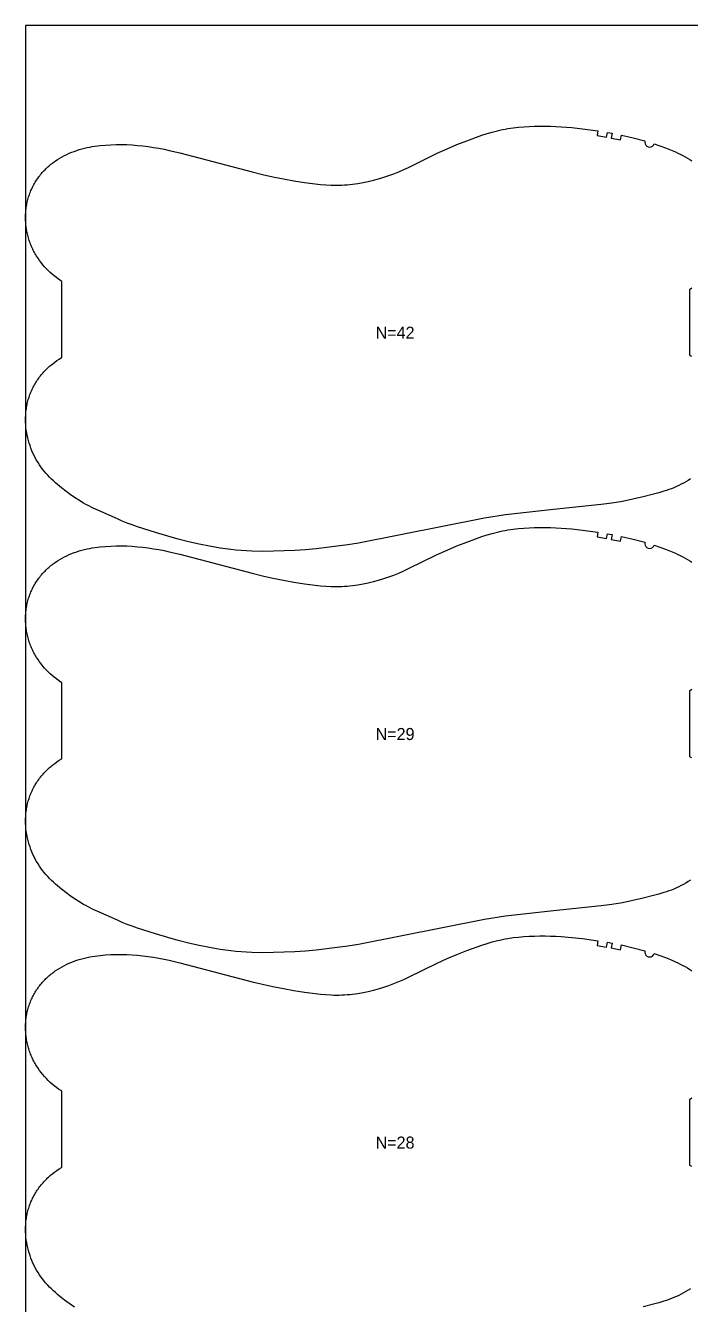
# Model space of a CAD drawing. Header units: inches. Extents: x 0 to 1977, y -12 to 1051.
# Drawn here: x 0 to 276, y 520 to 1051 of the extents above; entities that cross this region are included whole.
import ezdxf

# ---------------------------------------------------------------- set-up
doc = ezdxf.new("R2010")
doc.units = ezdxf.units.IN

msp = doc.modelspace()

# ---------------------------------------------------------------- linework, layer by layer
at = {"layer": '1'}
msp.add_lwpolyline([(0, -11.91), (1977.0647, -11.91), (1977.0647, 1050.7065), (0, 1050.7065), (0, -11.91)], close=True, dxfattribs=at)
for points in [[(275.8854, 862.716), (274.9559, 862.1106), (274.0086, 861.5332), (273.0447, 860.9836), (272.0654, 860.4618), (271.0719, 859.9677), (270.0653, 859.5013), (269.0469, 859.0625), (268.0177, 858.6507), (266.979, 858.2639), (265.932, 857.8994), (264.8777, 857.5546), (262.7523, 856.9137), (260.6121, 856.3202), (256.3118, 855.2214), (251.9862, 854.2365), (247.6331, 853.3741), (243.2555, 852.6463), (238.8583, 852.0544), (218.9985, 849.9684), (199.1509, 847.7693), (190.389, 846.3578), (138.1384, 836.0864), (133.7562, 835.3887), (129.3614, 834.771), (120.5474, 833.7324), (116.127, 833.3421), (111.6996, 833.0413), (107.2675, 832.8245), (102.8317, 832.6929), (98.3937, 832.655), (93.9573, 832.744), (91.7411, 832.8477), (89.5274, 832.9941), (87.317, 833.1842), (85.111, 833.4192), (82.9102, 833.6995), (80.715, 834.0223), (76.3424, 834.7809), (71.9944, 835.6676), (67.6694, 836.6608), (63.3659, 837.7437), (59.0859, 838.9147), (53.9752, 840.4346), (46.3798, 842.8898), (44.2874, 843.6271), (42.2106, 844.4049), (40.1521, 845.2288), (38.108, 846.0896), (29.9882, 849.6833), (27.9831, 850.6322), (26.005, 851.6334), (25.0289, 852.1587), (24.062, 852.7011), (22.1559, 853.8349), (20.2868, 855.0303), (18.4549, 856.283), (16.6612, 857.5901), (14.9107, 858.9539), (14.0536, 859.6582), (13.2094, 860.3783), (12.3791, 861.1144), (11.5632, 861.8671), (10.7629, 862.6369), (9.9799, 863.4244), (9.2163, 864.2303), (8.4744, 865.0552), (7.756, 865.8997), (7.0635, 866.7645), (6.3988, 867.6502), (5.7641, 868.5574), (5.1611, 869.4865), (4.5903, 870.4364), (4.0518, 871.4057), (3.5456, 872.393), (3.0719, 873.3969), (2.6308, 874.4159), (2.2223, 875.4486), (1.8465, 876.4938), (1.5037, 877.5499), (1.1944, 878.616), (0.9191, 879.691), (0.6786, 880.7741), (0.4735, 881.8641), (0.3043, 882.9601), (0.1718, 884.0612), (0.0765, 885.1663), (0.019, 886.2743), (0.0047, 886.829), (0, 887.3839), (0.0051, 887.9387), (0.02, 888.4934), (0.0449, 889.0476), (0.0797, 889.6012), (0.1246, 890.154), (0.1796, 890.7058), (0.2449, 891.2565), (0.3204, 891.8057), (0.4062, 892.3533), (0.5025, 892.8992), (0.6092, 893.4431), (0.7266, 893.9849), (0.8546, 894.5242), (0.9931, 895.061), (1.1421, 895.5951), (1.3014, 896.1262), (1.471, 896.6542), (1.6509, 897.1789), (1.8408, 897.7001), (2.0407, 898.2176), (2.2505, 898.7312), (2.4702, 899.2407), (2.6995, 899.746), (2.9385, 900.2468), (3.1871, 900.7429), (3.4451, 901.2342), (3.7125, 901.7205), (3.9891, 902.2016), (4.2749, 902.6772), (4.5698, 903.1473), (4.8735, 903.6117), (5.186, 904.0702), (5.5071, 904.5228), (5.8366, 904.9692), (6.1745, 905.4092), (6.5205, 905.8429), (6.8746, 906.2699), (7.2365, 906.6902), (7.6062, 907.1036), (7.9835, 907.5099), (8.3682, 907.9091), (8.7603, 908.3009), (9.1595, 908.6852), (9.5657, 909.0619), (9.9788, 909.4308), (10.3985, 909.7922), (11.2566, 910.4927), (12.138, 911.1648), (13.0403, 911.8098), (13.9616, 912.4292), (14.8996, 913.0243), (15, 913.0846), (15, 944.5963), (14.5792, 944.8704), (13.6686, 945.5038), (12.7781, 946.1651), (11.9087, 946.8539), (11.0612, 947.5696), (10.2366, 948.3117), (9.436, 949.0795), (8.66, 949.8724), (7.9098, 950.6899), (7.1863, 951.5314), (6.4904, 952.3963), (5.8235, 953.2837), (5.187, 954.1931), (4.5822, 955.1234), (4.2921, 955.5962), (4.0105, 956.074), (3.7375, 956.5566), (3.4734, 957.0441), (3.2182, 957.5361), (2.9721, 958.0328), (2.7354, 958.5339), (2.5082, 959.0394), (2.2906, 959.5491), (2.0827, 960.0629), (1.8845, 960.5806), (1.6961, 961.102), (1.5174, 961.6269), (1.3486, 962.155), (1.1895, 962.6863), (1.0404, 963.2206), (0.901, 963.7575), (0.7716, 964.297), (0.6521, 964.8388), (0.5425, 965.3827), (0.443, 965.9286), (0.3534, 966.4763), (0.2738, 967.0255), (0.2043, 967.5761), (0.1448, 968.1279), (0.0955, 968.6806), (0.0563, 969.2342), (0.0273, 969.7883), (0.0085, 970.3428), (0, 970.8976), (0.0018, 971.4524), (0.0139, 972.0069), (0.0364, 972.5612), (0.0693, 973.1148), (0.1126, 973.6677), (0.1664, 974.2197), (0.2308, 974.7705), (0.3057, 975.3199), (0.3912, 975.8679), (0.4874, 976.4141), (0.5942, 976.9584), (0.7116, 977.5005), (0.8396, 978.0403), (0.9782, 978.5775), (1.1272, 979.1119), (1.2867, 979.6432), (1.4566, 980.1713), (1.6369, 980.696), (1.8274, 981.2169), (2.0283, 981.734), (2.2394, 982.2469), (2.4606, 982.7554), (2.692, 983.2594), (2.9335, 983.7585), (3.185, 984.2526), (3.4465, 984.7415), (3.718, 985.225), (3.9992, 985.7028), (4.2901, 986.1748), (4.5904, 986.641), (4.9, 987.1011), (5.2187, 987.555), (5.5463, 988.0025), (5.8827, 988.4436), (6.2277, 988.878), (6.5811, 989.3056), (6.9428, 989.7263), (7.3125, 990.1399), (7.6902, 990.5463), (8.0756, 990.9453), (8.4687, 991.3368), (8.8691, 991.7207), (9.2767, 992.0967), (9.6914, 992.4649), (10.1129, 992.8253), (10.5411, 993.1778), (10.9756, 993.5224), (11.4164, 993.859), (11.8632, 994.1878), (12.3159, 994.5086), (13.2378, 995.1263), (14.1805, 995.712), (15.1425, 996.2655), (16.122, 996.7867), (17.1176, 997.2755), (18.128, 997.7324), (19.1519, 998.158), (20.1883, 998.5528), (21.2358, 998.9175), (22.2932, 999.2526), (23.3595, 999.5587), (24.4333, 999.8364), (25.5136, 1000.0864), (26.5997, 1000.3099), (27.6907, 1000.5083), (28.7862, 1000.683), (29.8853, 1000.8353), (30.9875, 1000.9665), (33.1982, 1001.1714), (35.4135, 1001.3068), (37.6312, 1001.3758), (39.8496, 1001.3798), (42.067, 1001.32), (44.2819, 1001.1985), (46.4932, 1001.0195), (48.7002, 1000.7877), (50.902, 1000.5081), (53.0977, 1000.1844), (55.2862, 999.8167), (57.4664, 999.404), (59.637, 998.9455), (63.95, 997.9049), (93.996, 990.0149), (98.3136, 988.989), (102.6485, 988.0393), (107.0006, 987.1716), (111.3676, 986.3837), (115.7484, 985.6795), (120.1472, 985.094), (122.3548, 984.8603), (124.5668, 984.6791), (126.782, 984.5627), (127.8904, 984.5325), (128.9992, 984.5231), (130.108, 984.5357), (131.2165, 984.5701), (132.3243, 984.6261), (133.431, 984.7034), (134.5362, 984.8015), (135.6394, 984.9202), (136.7402, 985.0591), (137.8383, 985.2178), (140.0247, 985.5933), (142.1972, 986.0424), (144.3547, 986.5606), (146.4962, 987.1434), (148.6203, 987.7873), (150.7247, 988.4922), (152.8068, 989.2589), (154.8639, 990.0883), (156.895, 990.9787), (158.9047, 991.9177), (170.8462, 997.8054), (174.8933, 999.6251), (178.9892, 1001.3335), (183.1227, 1002.946), (189.389, 1005.1958), (191.4985, 1005.8854), (193.6232, 1006.5224), (194.6921, 1006.8161), (195.7661, 1007.0908), (196.8453, 1007.3448), (197.9294, 1007.5783), (199.0179, 1007.7918), (200.1103, 1007.9859), (202.3048, 1008.3181), (204.5089, 1008.579), (206.7191, 1008.7736), (208.9335, 1008.9082), (211.1508, 1008.9895), (213.3696, 1009.0245), (215.5886, 1009.0187), (217.807, 1008.9731), (220.0241, 1008.8874), (222.2391, 1008.7616), (226.6612, 1008.395), (231.0722, 1007.9052), (237.4664, 1007.0307), (237.1664, 1005.0533), (241.0772, 1004.4221), (241.4153, 1006.3934), (243.3847, 1006.0446), (243.0249, 1004.0773), (246.8997, 1003.3185), (247.31, 1005.276), (252.1729, 1004.117), (257.014, 1002.8704), (256.9335, 1002.2531), (257.0466, 1001.641), (257.3424, 1001.0933), (257.7924, 1000.6631), (258.3527, 1000.392), (258.9693, 1000.3064), (259.5824, 1000.4145), (260.1325, 1000.7059), (260.5664, 1001.1522), (260.842, 1001.7104), (260.842, 1001.7104), (265.6027, 1000.0337), (267.6597, 999.2036), (269.6891, 998.3083), (270.6921, 997.8346), (271.6865, 997.3427), (272.6718, 996.8319), (273.6474, 996.3015), (274.6124, 995.7509), (275.565, 995.1787), (276.503, 994.5836)], [(276.4111, 941.8126), (275.5539, 941.1082), (275.4647, 941.0387), (275.4647, 914.0291), (276.2841, 913.5576)], [(275.8854, 696.285), (274.9559, 695.6796), (274.0086, 695.1022), (273.0447, 694.5526), (272.0654, 694.0308), (271.0719, 693.5367), (270.0653, 693.0703), (269.0469, 692.6315), (268.0177, 692.2197), (266.979, 691.8329), (265.932, 691.4684), (264.8777, 691.1236), (262.7523, 690.4827), (260.6121, 689.8892), (256.3118, 688.7904), (251.9862, 687.8055), (247.6331, 686.9431), (243.2555, 686.2153), (238.8583, 685.6234), (218.9985, 683.5374), (199.1509, 681.3383), (190.389, 679.9268), (138.1384, 669.6554), (133.7562, 668.9577), (129.3614, 668.34), (120.5474, 667.3014), (116.127, 666.9111), (111.6996, 666.6103), (107.2675, 666.3935), (102.8317, 666.2619), (98.3937, 666.224), (93.9573, 666.313), (91.7411, 666.4167), (89.5274, 666.5631), (87.317, 666.7532), (85.111, 666.9882), (82.9102, 667.2685), (80.715, 667.5913), (76.3424, 668.3499), (71.9944, 669.2366), (67.6694, 670.2298), (63.3659, 671.3127), (59.0859, 672.4837), (53.9752, 674.0036), (46.3798, 676.4588), (44.2874, 677.1961), (42.2106, 677.9739), (40.1521, 678.7978), (38.108, 679.6586), (29.9882, 683.2523), (27.9831, 684.2012), (26.005, 685.2024), (25.0289, 685.7277), (24.062, 686.2701), (22.1559, 687.4039), (20.2868, 688.5993), (18.4549, 689.852), (16.6612, 691.1591), (14.9107, 692.5229), (14.0536, 693.2272), (13.2094, 693.9473), (12.3791, 694.6834), (11.5632, 695.4361), (10.7629, 696.2059), (9.9799, 696.9934), (9.2163, 697.7993), (8.4744, 698.6242), (7.756, 699.4687), (7.0635, 700.3335), (6.3988, 701.2192), (5.7641, 702.1264), (5.1611, 703.0555), (4.5903, 704.0054), (4.0518, 704.9747), (3.5456, 705.962), (3.0719, 706.9659), (2.6308, 707.9849), (2.2223, 709.0176), (1.8465, 710.0628), (1.5037, 711.1189), (1.1944, 712.185), (0.9191, 713.26), (0.6786, 714.3431), (0.4735, 715.4331), (0.3043, 716.5291), (0.1718, 717.6302), (0.0765, 718.7353), (0.019, 719.8433), (0.0047, 720.398), (0, 720.9529), (0.0051, 721.5077), (0.02, 722.0624), (0.0449, 722.6166), (0.0797, 723.1702), (0.1246, 723.723), (0.1796, 724.2748), (0.2449, 724.8255), (0.3204, 725.3747), (0.4062, 725.9223), (0.5025, 726.4682), (0.6092, 727.0121), (0.7266, 727.5539), (0.8546, 728.0932), (0.9931, 728.63), (1.1421, 729.1641), (1.3014, 729.6952), (1.471, 730.2232), (1.6509, 730.7479), (1.8408, 731.2691), (2.0407, 731.7866), (2.2505, 732.3002), (2.4702, 732.8097), (2.6995, 733.315), (2.9385, 733.8158), (3.1871, 734.3119), (3.4451, 734.8032), (3.7125, 735.2895), (3.9891, 735.7706), (4.2749, 736.2462), (4.5698, 736.7163), (4.8735, 737.1807), (5.186, 737.6392), (5.5071, 738.0918), (5.8366, 738.5382), (6.1745, 738.9782), (6.5205, 739.4119), (6.8746, 739.8389), (7.2365, 740.2592), (7.6062, 740.6726), (7.9835, 741.0789), (8.3682, 741.4781), (8.7603, 741.8699), (9.1595, 742.2542), (9.5657, 742.6309), (9.9788, 742.9998), (10.3985, 743.3612), (11.2566, 744.0617), (12.138, 744.7338), (13.0403, 745.3788), (13.9616, 745.9982), (14.8996, 746.5933), (15, 746.6536), (15, 778.1653), (14.5792, 778.4394), (13.6686, 779.0728), (12.7781, 779.7341), (11.9087, 780.4229), (11.0612, 781.1386), (10.2366, 781.8807), (9.436, 782.6485), (8.66, 783.4414), (7.9098, 784.2589), (7.1863, 785.1004), (6.4904, 785.9653), (5.8235, 786.8527), (5.187, 787.7621), (4.5822, 788.6924), (4.2921, 789.1652), (4.0105, 789.643), (3.7375, 790.1256), (3.4734, 790.6131), (3.2182, 791.1051), (2.9721, 791.6018), (2.7354, 792.1029), (2.5082, 792.6084), (2.2906, 793.1181), (2.0827, 793.6319), (1.8845, 794.1496), (1.6961, 794.671), (1.5174, 795.1959), (1.3486, 795.724), (1.1895, 796.2553), (1.0404, 796.7896), (0.901, 797.3265), (0.7716, 797.866), (0.6521, 798.4078), (0.5425, 798.9517), (0.443, 799.4976), (0.3534, 800.0453), (0.2738, 800.5945), (0.2043, 801.1451), (0.1448, 801.6969), (0.0955, 802.2496), (0.0563, 802.8032), (0.0273, 803.3573), (0.0085, 803.9118), (0, 804.4666), (0.0018, 805.0214), (0.0139, 805.5759), (0.0364, 806.1302), (0.0693, 806.6838), (0.1126, 807.2367), (0.1664, 807.7887), (0.2308, 808.3395), (0.3057, 808.8889), (0.3912, 809.4369), (0.4874, 809.9831), (0.5942, 810.5274), (0.7116, 811.0695), (0.8396, 811.6093), (0.9782, 812.1465), (1.1272, 812.6809), (1.2867, 813.2122), (1.4566, 813.7403), (1.6369, 814.265), (1.8274, 814.7859), (2.0283, 815.303), (2.2394, 815.8159), (2.4606, 816.3244), (2.692, 816.8284), (2.9335, 817.3275), (3.185, 817.8216), (3.4465, 818.3105), (3.718, 818.794), (3.9992, 819.2718), (4.2901, 819.7438), (4.5904, 820.21), (4.9, 820.6701), (5.2187, 821.124), (5.5463, 821.5715), (5.8827, 822.0126), (6.2277, 822.447), (6.5811, 822.8746), (6.9428, 823.2953), (7.3125, 823.7089), (7.6902, 824.1153), (8.0756, 824.5143), (8.4687, 824.9058), (8.8691, 825.2897), (9.2767, 825.6657), (9.6914, 826.0339), (10.1129, 826.3943), (10.5411, 826.7468), (10.9756, 827.0914), (11.4164, 827.428), (11.8632, 827.7568), (12.3159, 828.0776), (13.2378, 828.6953), (14.1805, 829.281), (15.1425, 829.8345), (16.122, 830.3557), (17.1176, 830.8445), (18.128, 831.3014), (19.1519, 831.727), (20.1883, 832.1218), (21.2358, 832.4865), (22.2932, 832.8216), (23.3595, 833.1277), (24.4333, 833.4054), (25.5136, 833.6554), (26.5997, 833.8789), (27.6907, 834.0773), (28.7862, 834.252), (29.8853, 834.4043), (30.9875, 834.5355), (33.1982, 834.7404), (35.4135, 834.8758), (37.6312, 834.9448), (39.8496, 834.9488), (42.067, 834.889), (44.2819, 834.7675), (46.4932, 834.5885), (48.7002, 834.3567), (50.902, 834.0771), (53.0977, 833.7534), (55.2862, 833.3857), (57.4664, 832.973), (59.637, 832.5145), (63.95, 831.4739), (93.996, 823.5839), (98.3136, 822.558), (102.6485, 821.6083), (107.0006, 820.7406), (111.3676, 819.9527), (115.7484, 819.2485), (120.1472, 818.663), (122.3548, 818.4293), (124.5668, 818.2481), (126.782, 818.1317), (127.8904, 818.1015), (128.9992, 818.0921), (130.108, 818.1047), (131.2165, 818.1391), (132.3243, 818.1951), (133.431, 818.2724), (134.5362, 818.3705), (135.6394, 818.4892), (136.7402, 818.6281), (137.8383, 818.7868), (140.0247, 819.1623), (142.1972, 819.6114), (144.3547, 820.1296), (146.4962, 820.7124), (148.6203, 821.3563), (150.7247, 822.0612), (152.8068, 822.8279), (154.8639, 823.6573), (156.895, 824.5477), (158.9047, 825.4867), (170.8462, 831.3744), (174.8933, 833.1941), (178.9892, 834.9025), (183.1227, 836.515), (189.389, 838.7648), (191.4985, 839.4544), (193.6232, 840.0914), (194.6921, 840.3851), (195.7661, 840.6598), (196.8453, 840.9138), (197.9294, 841.1473), (199.0179, 841.3608), (200.1103, 841.5549), (202.3048, 841.8871), (204.5089, 842.148), (206.7191, 842.3426), (208.9335, 842.4772), (211.1508, 842.5585), (213.3696, 842.5935), (215.5886, 842.5877), (217.807, 842.5421), (220.0241, 842.4564), (222.2391, 842.3306), (226.6612, 841.964), (231.0722, 841.4742), (237.4664, 840.5997), (237.1664, 838.6223), (241.0772, 837.9911), (241.4153, 839.9624), (243.3847, 839.6136), (243.0249, 837.6463), (246.8997, 836.8875), (247.31, 838.845), (252.1729, 837.686), (257.014, 836.4394), (256.9335, 835.8221), (257.0466, 835.21), (257.3424, 834.6623), (257.7924, 834.2321), (258.3527, 833.961), (258.9693, 833.8754), (259.5824, 833.9835), (260.1325, 834.2749), (260.5664, 834.7212), (260.842, 835.2794), (260.842, 835.2794), (265.6027, 833.6027), (267.6597, 832.7726), (269.6891, 831.8773), (270.6921, 831.4036), (271.6865, 830.9117), (272.6718, 830.4009), (273.6474, 829.8705), (274.6124, 829.3199), (275.565, 828.7477), (276.503, 828.1526)], [(276.4111, 775.3816), (275.5539, 774.6772), (275.4647, 774.6077), (275.4647, 747.5981), (276.2841, 747.1266)], [(20.2868, 519.1683), (18.4549, 520.421), (16.6612, 521.7281), (14.9107, 523.0919), (14.0536, 523.7962), (13.2094, 524.5163), (12.3791, 525.2524), (11.5632, 526.0051), (10.7629, 526.7749), (9.9799, 527.5624), (9.2163, 528.3683), (8.4744, 529.1932), (7.756, 530.0377), (7.0635, 530.9025), (6.3988, 531.7882), (5.7641, 532.6954), (5.1611, 533.6245), (4.5903, 534.5744), (4.0518, 535.5437), (3.5456, 536.531), (3.0719, 537.5349), (2.6308, 538.5539), (2.2223, 539.5866), (1.8465, 540.6318), (1.5037, 541.6879), (1.1944, 542.754), (0.9191, 543.829), (0.6786, 544.9121), (0.4735, 546.0021), (0.3043, 547.0981), (0.1718, 548.1992), (0.0765, 549.3043), (0.019, 550.4123), (0.0047, 550.967), (0, 551.5219), (0.0051, 552.0767), (0.02, 552.6314), (0.0449, 553.1856), (0.0797, 553.7392), (0.1246, 554.292), (0.1796, 554.8438), (0.2449, 555.3945), (0.3204, 555.9437), (0.4062, 556.4913), (0.5025, 557.0372), (0.6092, 557.5811), (0.7266, 558.1229), (0.8546, 558.6622), (0.9931, 559.199), (1.1421, 559.7331), (1.3014, 560.2642), (1.471, 560.7922), (1.6509, 561.3169), (1.8408, 561.8381), (2.0407, 562.3556), (2.2505, 562.8692), (2.4702, 563.3787), (2.6995, 563.884), (2.9385, 564.3848), (3.1871, 564.8809), (3.4451, 565.3722), (3.7125, 565.8585), (3.9891, 566.3396), (4.2749, 566.8152), (4.5698, 567.2853), (4.8735, 567.7497), (5.186, 568.2082), (5.5071, 568.6608), (5.8366, 569.1072), (6.1745, 569.5472), (6.5205, 569.9809), (6.8746, 570.4079), (7.2365, 570.8282), (7.6062, 571.2416), (7.9835, 571.6479), (8.3682, 572.0471), (8.7603, 572.4389), (9.1595, 572.8232), (9.5657, 573.1999), (9.9788, 573.5688), (10.3985, 573.9302), (11.2566, 574.6307), (12.138, 575.3028), (13.0403, 575.9478), (13.9616, 576.5672), (14.8996, 577.1623), (15, 577.2226), (15, 608.7343), (14.5792, 609.0084), (13.6686, 609.6418), (12.7781, 610.3031), (11.9087, 610.9919), (11.0612, 611.7076), (10.2366, 612.4497), (9.436, 613.2175), (8.66, 614.0104), (7.9098, 614.8279), (7.1863, 615.6694), (6.4904, 616.5343), (5.8235, 617.4217), (5.187, 618.3311), (4.5822, 619.2614), (4.2921, 619.7342), (4.0105, 620.212), (3.7375, 620.6946), (3.4734, 621.1821), (3.2182, 621.6741), (2.9721, 622.1708), (2.7354, 622.6719), (2.5082, 623.1774), (2.2906, 623.6871), (2.0827, 624.2009), (1.8845, 624.7186), (1.6961, 625.24), (1.5174, 625.7649), (1.3486, 626.293), (1.1895, 626.8243), (1.0404, 627.3586), (0.901, 627.8955), (0.7716, 628.435), (0.6521, 628.9768), (0.5425, 629.5207), (0.443, 630.0666), (0.3534, 630.6143), (0.2738, 631.1635), (0.2043, 631.7141), (0.1448, 632.2659), (0.0955, 632.8186), (0.0563, 633.3722), (0.0273, 633.9263), (0.0085, 634.4808), (0, 635.0356), (0.0018, 635.5904), (0.0139, 636.1449), (0.0364, 636.6992), (0.0693, 637.2528), (0.1126, 637.8057), (0.1664, 638.3577), (0.2308, 638.9085), (0.3057, 639.4579), (0.3912, 640.0059), (0.4874, 640.5521), (0.5942, 641.0964), (0.7116, 641.6385), (0.8396, 642.1783), (0.9782, 642.7155), (1.1272, 643.2499), (1.2867, 643.7812), (1.4566, 644.3093), (1.6369, 644.834), (1.8274, 645.3549), (2.0283, 645.872), (2.2394, 646.3849), (2.4606, 646.8934), (2.692, 647.3974), (2.9335, 647.8965), (3.185, 648.3906), (3.4465, 648.8795), (3.718, 649.363), (3.9992, 649.8408), (4.2901, 650.3128), (4.5904, 650.779), (4.9, 651.2391), (5.2187, 651.693), (5.5463, 652.1405), (5.8827, 652.5816), (6.2277, 653.016), (6.5811, 653.4436), (6.9428, 653.8643), (7.3125, 654.2779), (7.6902, 654.6843), (8.0756, 655.0833), (8.4687, 655.4748), (8.8691, 655.8587), (9.2767, 656.2347), (9.6914, 656.6029), (10.1129, 656.9633), (10.5411, 657.3158), (10.9756, 657.6604), (11.4164, 657.997), (11.8632, 658.3258), (12.3159, 658.6466), (13.2378, 659.2643), (14.1805, 659.85), (15.1425, 660.4035), (16.122, 660.9247), (17.1176, 661.4135), (18.128, 661.8704), (19.1519, 662.296), (20.1883, 662.6908), (21.2358, 663.0555), (22.2932, 663.3906), (23.3595, 663.6967), (24.4333, 663.9744), (25.5136, 664.2244), (26.5997, 664.4479), (27.6907, 664.6463), (28.7862, 664.821), (29.8853, 664.9733), (30.9875, 665.1045), (33.1982, 665.3094), (35.4135, 665.4448), (37.6312, 665.5138), (39.8496, 665.5178), (42.067, 665.458), (44.2819, 665.3365), (46.4932, 665.1575), (48.7002, 664.9257), (50.902, 664.6461), (53.0977, 664.3224), (55.2862, 663.9547), (57.4664, 663.542), (59.637, 663.0835), (63.95, 662.0429), (93.996, 654.1529), (98.3136, 653.127), (102.6485, 652.1773), (107.0006, 651.3096), (111.3676, 650.5217), (115.7484, 649.8175), (120.1472, 649.232), (122.3548, 648.9983), (124.5668, 648.8171), (126.782, 648.7007), (127.8904, 648.6705), (128.9992, 648.6611), (130.108, 648.6737), (131.2165, 648.7081), (132.3243, 648.7641), (133.431, 648.8414), (134.5362, 648.9395), (135.6394, 649.0582), (136.7402, 649.1971), (137.8383, 649.3558), (140.0247, 649.7313), (142.1972, 650.1804), (144.3547, 650.6986), (146.4962, 651.2814), (148.6203, 651.9253), (150.7247, 652.6302), (152.8068, 653.3969), (154.8639, 654.2263), (156.895, 655.1167), (158.9047, 656.0557), (170.8462, 661.9434), (174.8933, 663.7631), (178.9892, 665.4715), (183.1227, 667.084), (189.389, 669.3338), (191.4985, 670.0234), (193.6232, 670.6604), (194.6921, 670.9541), (195.7661, 671.2288), (196.8453, 671.4828), (197.9294, 671.7163), (199.0179, 671.9298), (200.1103, 672.1239), (202.3048, 672.4561), (204.5089, 672.717), (206.7191, 672.9116), (208.9335, 673.0462), (211.1508, 673.1275), (213.3696, 673.1625), (215.5886, 673.1567), (217.807, 673.1111), (220.0241, 673.0254), (222.2391, 672.8996), (226.6612, 672.533), (231.0722, 672.0432), (237.4664, 671.1687), (237.1664, 669.1913), (241.0772, 668.5601), (241.4153, 670.5314), (243.3847, 670.1826), (243.0249, 668.2153), (246.8997, 667.4565), (247.31, 669.414), (252.1729, 668.255), (257.014, 667.0084), (256.9335, 666.3911), (257.0466, 665.779), (257.3424, 665.2313), (257.7924, 664.8011), (258.3527, 664.53), (258.9693, 664.4444), (259.5824, 664.5525), (260.1325, 664.8439), (260.5664, 665.2902), (260.842, 665.8484), (260.842, 665.8484), (265.6027, 664.1717), (267.6597, 663.3416), (269.6891, 662.4463), (270.6921, 661.9726), (271.6865, 661.4807), (272.6718, 660.9699), (273.6474, 660.4395), (274.6124, 659.8889), (275.565, 659.3167), (276.503, 658.7216)], [(276.4111, 605.9506), (275.5539, 605.2462), (275.4647, 605.1767), (275.4647, 578.1671), (276.2841, 577.6956)], [(275.8854, 526.854), (274.9559, 526.2486), (274.0086, 525.6712), (273.0447, 525.1216), (272.0654, 524.5998), (271.0719, 524.1057), (270.0653, 523.6393), (269.0469, 523.2005), (268.0177, 522.7887), (266.979, 522.4019), (265.932, 522.0374), (264.8777, 521.6926), (262.7523, 521.0517), (260.6121, 520.4582), (256.3118, 519.3594)]]:
    msp.add_lwpolyline(points, dxfattribs=at)

# ---------------------------------------------------------------- texts
for s, p in [('N=42', (145.2323, 920.8397)), ('N=29', (145.2323, 754.4087)), ('N=28', (145.2323, 584.9777))]:
    msp.add_text(s, height=5, dxfattribs=at).set_placement(p)

doc.saveas('drawing.dxf')
